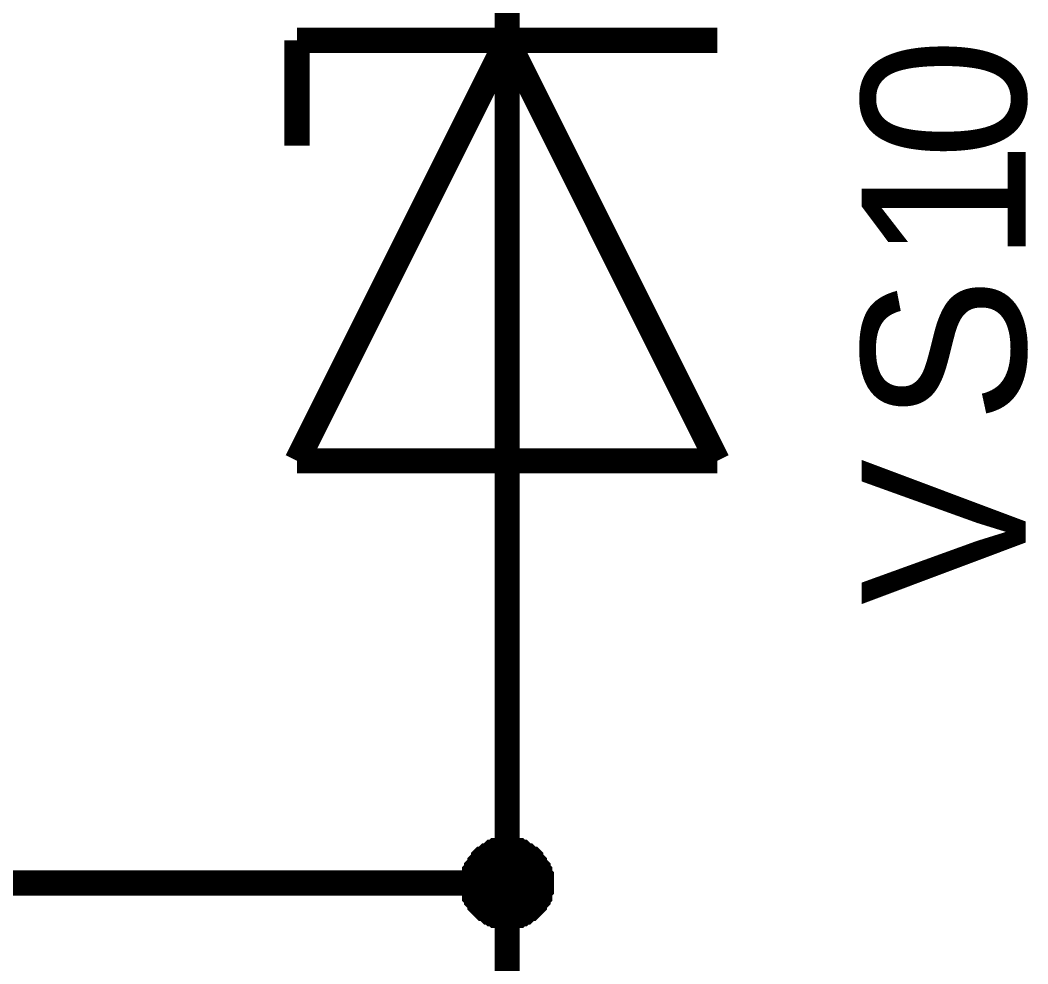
# Model space of a CAD drawing. Header units: millimetres. Extents: x 0 to 20.9, y 0 to 9.5.
# Drawn here: x 17.1717 to 17.6443, y 3.8683 to 4.3109 of the extents above; entities that cross this region are included whole.
import ezdxf

# ---------------------------------------------------------------- set-up
doc = ezdxf.new("R2010")
doc.units = ezdxf.units.MM
doc.header["$MEASUREMENT"] = 0
doc.layers.add('Sheet', color=255, linetype='Continuous')

msp = doc.modelspace()

# ---------------------------------------------------------------- linework, layer by layer
at = {"layer": 'Sheet'}
for points, const_width in [([(17.40015, 4.3014), (17.40015, 4.39997)], 0.0118), ([(17.49872, 4.3014), (17.30157, 4.3014)], 0.0118), ([(17.30157, 4.10425), (17.40015, 4.3014)], 0.0118), ([(17.30157, 4.3014), (17.30157, 4.25211)], 0.0118), ([(17.40015, 4.10425), (17.40015, 4.3014)], 0.0118), ([(17.40015, 4.3014), (17.49872, 4.10425)], 0.0118), ([(17.49872, 4.10425), (17.30157, 4.10425)], 0.0118), ([(17.40015, 4.10425), (17.40015, 4.00567)], 0.0118), ([(17.40015, 3.90626), (17.40015, 4.00567)], 0.0118), ([(17.3801, 3.90626), (17.3801, 3.9071), (17.3801, 3.90793), (17.3801, 3.9096), (17.3801, 3.91044), (17.38093, 3.91127), (17.38093, 3.91211), (17.38093, 3.91294), (17.38177, 3.91378), (17.38177, 3.91461), (17.3826, 3.91545), (17.38344, 3.91629), (17.38344, 3.91712), (17.38427, 3.91796), (17.38511, 3.91879), (17.38511, 3.91963), (17.38595, 3.92046), (17.38678, 3.9213), (17.38762, 3.9213), (17.38845, 3.92213), (17.38929, 3.92297), (17.39012, 3.92297), (17.39096, 3.9238), (17.39179, 3.92464), (17.39263, 3.92464), (17.39346, 3.92547), (17.3943, 3.92547), (17.39513, 3.92547), (17.39597, 3.92631), (17.39681, 3.92631), (17.39848, 3.92631), (17.39931, 3.92631), (17.40015, 3.92631)], 0.0039), ([(17.3801, 3.90626), (17.3801, 3.9071), (17.3801, 3.90793), (17.3801, 3.9096), (17.3801, 3.91044), (17.38093, 3.91127), (17.38093, 3.91211), (17.38093, 3.91294), (17.38177, 3.91378), (17.38177, 3.91461), (17.3826, 3.91545), (17.38344, 3.91629), (17.38344, 3.91712), (17.38427, 3.91796), (17.38511, 3.91879), (17.38511, 3.91963), (17.38595, 3.92046), (17.38678, 3.9213), (17.38762, 3.9213), (17.38845, 3.92213), (17.38929, 3.92297), (17.39012, 3.92297), (17.39096, 3.9238), (17.39179, 3.92464), (17.39263, 3.92464), (17.39346, 3.92547), (17.3943, 3.92547), (17.39513, 3.92547), (17.39597, 3.92631), (17.39681, 3.92631), (17.39848, 3.92631), (17.39931, 3.92631), (17.40015, 3.92631)], 0.0039), ([(17.3801, 3.90626), (17.3801, 3.9071), (17.3801, 3.90793), (17.3801, 3.9096), (17.3801, 3.91044), (17.38093, 3.91127), (17.38093, 3.91211), (17.38093, 3.91294), (17.38177, 3.91378), (17.38177, 3.91461), (17.3826, 3.91545), (17.38344, 3.91629), (17.38344, 3.91712), (17.38427, 3.91796), (17.38511, 3.91879), (17.38511, 3.91963), (17.38595, 3.92046), (17.38678, 3.9213), (17.38762, 3.9213), (17.38845, 3.92213), (17.38929, 3.92297), (17.39012, 3.92297), (17.39096, 3.9238), (17.39179, 3.92464), (17.39263, 3.92464), (17.39346, 3.92547), (17.3943, 3.92547), (17.39513, 3.92547), (17.39597, 3.92631), (17.39681, 3.92631), (17.39848, 3.92631), (17.39931, 3.92631), (17.40015, 3.92631)], 0.0039), ([(17.3801, 3.90626), (17.3801, 3.9071), (17.3801, 3.90793), (17.3801, 3.9096), (17.3801, 3.91044), (17.38093, 3.91127), (17.38093, 3.91211), (17.38093, 3.91294), (17.38177, 3.91378), (17.38177, 3.91461), (17.3826, 3.91545), (17.38344, 3.91629), (17.38344, 3.91712), (17.38427, 3.91796), (17.38511, 3.91879), (17.38511, 3.91963), (17.38595, 3.92046), (17.38678, 3.9213), (17.38762, 3.9213), (17.38845, 3.92213), (17.38929, 3.92297), (17.39012, 3.92297), (17.39096, 3.9238), (17.39179, 3.92464), (17.39263, 3.92464), (17.39346, 3.92547), (17.3943, 3.92547), (17.39513, 3.92547), (17.39597, 3.92631), (17.39681, 3.92631), (17.39848, 3.92631), (17.39931, 3.92631), (17.40015, 3.92631)], 0.0039), ([(17.3801, 3.90626), (17.3801, 3.9071), (17.3801, 3.90793), (17.3801, 3.9096), (17.3801, 3.91044), (17.38093, 3.91127), (17.38093, 3.91211), (17.38093, 3.91294), (17.38177, 3.91378), (17.38177, 3.91461), (17.3826, 3.91545), (17.38344, 3.91629), (17.38344, 3.91712), (17.38427, 3.91796), (17.38511, 3.91879), (17.38511, 3.91963), (17.38595, 3.92046), (17.38678, 3.9213), (17.38762, 3.9213), (17.38845, 3.92213), (17.38929, 3.92297), (17.39012, 3.92297), (17.39096, 3.9238), (17.39179, 3.92464), (17.39263, 3.92464), (17.39346, 3.92547), (17.3943, 3.92547), (17.39513, 3.92547), (17.39597, 3.92631), (17.39681, 3.92631), (17.39848, 3.92631), (17.39931, 3.92631), (17.40015, 3.92631)], 0.0039), ([(17.3801, 3.90626), (17.3801, 3.9071), (17.3801, 3.90793), (17.3801, 3.9096), (17.3801, 3.91044), (17.38093, 3.91127), (17.38093, 3.91211), (17.38093, 3.91294), (17.38177, 3.91378), (17.38177, 3.91461), (17.3826, 3.91545), (17.38344, 3.91629), (17.38344, 3.91712), (17.38427, 3.91796), (17.38511, 3.91879), (17.38511, 3.91963), (17.38595, 3.92046), (17.38678, 3.9213), (17.38762, 3.9213), (17.38845, 3.92213), (17.38929, 3.92297), (17.39012, 3.92297), (17.39096, 3.9238), (17.39179, 3.92464), (17.39263, 3.92464), (17.39346, 3.92547), (17.3943, 3.92547), (17.39513, 3.92547), (17.39597, 3.92631), (17.39681, 3.92631), (17.39848, 3.92631), (17.39931, 3.92631), (17.40015, 3.92631)], 0.0039), ([(17.3801, 3.90626), (17.3801, 3.9071), (17.3801, 3.90793), (17.3801, 3.9096), (17.3801, 3.91044), (17.38093, 3.91127), (17.38093, 3.91211), (17.38093, 3.91294), (17.38177, 3.91378), (17.38177, 3.91461), (17.3826, 3.91545), (17.38344, 3.91629), (17.38344, 3.91712), (17.38427, 3.91796), (17.38511, 3.91879), (17.38511, 3.91963), (17.38595, 3.92046), (17.38678, 3.9213), (17.38762, 3.9213), (17.38845, 3.92213), (17.38929, 3.92297), (17.39012, 3.92297), (17.39096, 3.9238), (17.39179, 3.92464), (17.39263, 3.92464), (17.39346, 3.92547), (17.3943, 3.92547), (17.39513, 3.92547), (17.39597, 3.92631), (17.39681, 3.92631), (17.39848, 3.92631), (17.39931, 3.92631), (17.40015, 3.92631)], 0.0039), ([(17.3801, 3.90626), (17.3801, 3.9071), (17.3801, 3.90793), (17.3801, 3.9096), (17.3801, 3.91044), (17.38093, 3.91127), (17.38093, 3.91211), (17.38093, 3.91294), (17.38177, 3.91378), (17.38177, 3.91461), (17.3826, 3.91545), (17.38344, 3.91629), (17.38344, 3.91712), (17.38427, 3.91796), (17.38511, 3.91879), (17.38511, 3.91963), (17.38595, 3.92046), (17.38678, 3.9213), (17.38762, 3.9213), (17.38845, 3.92213), (17.38929, 3.92297), (17.39012, 3.92297), (17.39096, 3.9238), (17.39179, 3.92464), (17.39263, 3.92464), (17.39346, 3.92547), (17.3943, 3.92547), (17.39513, 3.92547), (17.39597, 3.92631), (17.39681, 3.92631), (17.39848, 3.92631), (17.39931, 3.92631), (17.40015, 3.92631)], 0.0039), ([(17.40015, 3.92631), (17.40015, 3.92631)], 0.0039), ([(17.40015, 3.92631), (17.40098, 3.92631), (17.40182, 3.92631), (17.40349, 3.92631), (17.40432, 3.92631), (17.40516, 3.92547), (17.40599, 3.92547), (17.40683, 3.92547), (17.40767, 3.92464), (17.4085, 3.92464), (17.40934, 3.9238), (17.41017, 3.92297), (17.41101, 3.92297), (17.41184, 3.92213), (17.41268, 3.9213), (17.41351, 3.9213), (17.41435, 3.92046), (17.41518, 3.91963), (17.41518, 3.91879), (17.41602, 3.91796), (17.41685, 3.91712), (17.41685, 3.91629), (17.41769, 3.91545), (17.41853, 3.91461), (17.41853, 3.91378), (17.41936, 3.91294), (17.41936, 3.91211), (17.41936, 3.91127), (17.4202, 3.91044), (17.4202, 3.9096), (17.4202, 3.90793), (17.4202, 3.9071), (17.4202, 3.90626)], 0.0039), ([(17.40015, 3.92631), (17.40015, 3.92631)], 0.0039), ([(17.40015, 3.92631), (17.40098, 3.92631), (17.40182, 3.92631), (17.40349, 3.92631), (17.40432, 3.92631), (17.40516, 3.92547), (17.40599, 3.92547), (17.40683, 3.92547), (17.40767, 3.92464), (17.4085, 3.92464), (17.40934, 3.9238), (17.41017, 3.92297), (17.41101, 3.92297), (17.41184, 3.92213), (17.41268, 3.9213), (17.41351, 3.9213), (17.41435, 3.92046), (17.41518, 3.91963), (17.41518, 3.91879), (17.41602, 3.91796), (17.41685, 3.91712), (17.41685, 3.91629), (17.41769, 3.91545), (17.41853, 3.91461), (17.41853, 3.91378), (17.41936, 3.91294), (17.41936, 3.91211), (17.41936, 3.91127), (17.4202, 3.91044), (17.4202, 3.9096), (17.4202, 3.90793), (17.4202, 3.9071), (17.4202, 3.90626)], 0.0039), ([(17.40015, 3.92631), (17.40015, 3.92631)], 0.0039), ([(17.40015, 3.92631), (17.40098, 3.92631), (17.40182, 3.92631), (17.40349, 3.92631), (17.40432, 3.92631), (17.40516, 3.92547), (17.40599, 3.92547), (17.40683, 3.92547), (17.40767, 3.92464), (17.4085, 3.92464), (17.40934, 3.9238), (17.41017, 3.92297), (17.41101, 3.92297), (17.41184, 3.92213), (17.41268, 3.9213), (17.41351, 3.9213), (17.41435, 3.92046), (17.41518, 3.91963), (17.41518, 3.91879), (17.41602, 3.91796), (17.41685, 3.91712), (17.41685, 3.91629), (17.41769, 3.91545), (17.41853, 3.91461), (17.41853, 3.91378), (17.41936, 3.91294), (17.41936, 3.91211), (17.41936, 3.91127), (17.4202, 3.91044), (17.4202, 3.9096), (17.4202, 3.90793), (17.4202, 3.9071), (17.4202, 3.90626)], 0.0039), ([(17.40015, 3.92631), (17.40015, 3.92631)], 0.0039), ([(17.40015, 3.92631), (17.40098, 3.92631), (17.40182, 3.92631), (17.40349, 3.92631), (17.40432, 3.92631), (17.40516, 3.92547), (17.40599, 3.92547), (17.40683, 3.92547), (17.40767, 3.92464), (17.4085, 3.92464), (17.40934, 3.9238), (17.41017, 3.92297), (17.41101, 3.92297), (17.41184, 3.92213), (17.41268, 3.9213), (17.41351, 3.9213), (17.41435, 3.92046), (17.41518, 3.91963), (17.41518, 3.91879), (17.41602, 3.91796), (17.41685, 3.91712), (17.41685, 3.91629), (17.41769, 3.91545), (17.41853, 3.91461), (17.41853, 3.91378), (17.41936, 3.91294), (17.41936, 3.91211), (17.41936, 3.91127), (17.4202, 3.91044), (17.4202, 3.9096), (17.4202, 3.90793), (17.4202, 3.9071), (17.4202, 3.90626)], 0.0039), ([(17.40015, 3.92631), (17.40015, 3.92631)], 0.0039), ([(17.40015, 3.92631), (17.40098, 3.92631), (17.40182, 3.92631), (17.40349, 3.92631), (17.40432, 3.92631), (17.40516, 3.92547), (17.40599, 3.92547), (17.40683, 3.92547), (17.40767, 3.92464), (17.4085, 3.92464), (17.40934, 3.9238), (17.41017, 3.92297), (17.41101, 3.92297), (17.41184, 3.92213), (17.41268, 3.9213), (17.41351, 3.9213), (17.41435, 3.92046), (17.41518, 3.91963), (17.41518, 3.91879), (17.41602, 3.91796), (17.41685, 3.91712), (17.41685, 3.91629), (17.41769, 3.91545), (17.41853, 3.91461), (17.41853, 3.91378), (17.41936, 3.91294), (17.41936, 3.91211), (17.41936, 3.91127), (17.4202, 3.91044), (17.4202, 3.9096), (17.4202, 3.90793), (17.4202, 3.9071), (17.4202, 3.90626)], 0.0039), ([(17.40015, 3.92631), (17.40015, 3.92631)], 0.0039), ([(17.40015, 3.92631), (17.40098, 3.92631), (17.40182, 3.92631), (17.40349, 3.92631), (17.40432, 3.92631), (17.40516, 3.92547), (17.40599, 3.92547), (17.40683, 3.92547), (17.40767, 3.92464), (17.4085, 3.92464), (17.40934, 3.9238), (17.41017, 3.92297), (17.41101, 3.92297), (17.41184, 3.92213), (17.41268, 3.9213), (17.41351, 3.9213), (17.41435, 3.92046), (17.41518, 3.91963), (17.41518, 3.91879), (17.41602, 3.91796), (17.41685, 3.91712), (17.41685, 3.91629), (17.41769, 3.91545), (17.41853, 3.91461), (17.41853, 3.91378), (17.41936, 3.91294), (17.41936, 3.91211), (17.41936, 3.91127), (17.4202, 3.91044), (17.4202, 3.9096), (17.4202, 3.90793), (17.4202, 3.9071), (17.4202, 3.90626)], 0.0039), ([(17.40015, 3.92631), (17.40015, 3.92631)], 0.0039), ([(17.40015, 3.92631), (17.40098, 3.92631), (17.40182, 3.92631), (17.40349, 3.92631), (17.40432, 3.92631), (17.40516, 3.92547), (17.40599, 3.92547), (17.40683, 3.92547), (17.40767, 3.92464), (17.4085, 3.92464), (17.40934, 3.9238), (17.41017, 3.92297), (17.41101, 3.92297), (17.41184, 3.92213), (17.41268, 3.9213), (17.41351, 3.9213), (17.41435, 3.92046), (17.41518, 3.91963), (17.41518, 3.91879), (17.41602, 3.91796), (17.41685, 3.91712), (17.41685, 3.91629), (17.41769, 3.91545), (17.41853, 3.91461), (17.41853, 3.91378), (17.41936, 3.91294), (17.41936, 3.91211), (17.41936, 3.91127), (17.4202, 3.91044), (17.4202, 3.9096), (17.4202, 3.90793), (17.4202, 3.9071), (17.4202, 3.90626)], 0.0039), ([(17.40015, 3.92631), (17.40015, 3.92631)], 0.0039), ([(17.40015, 3.92631), (17.40098, 3.92631), (17.40182, 3.92631), (17.40349, 3.92631), (17.40432, 3.92631), (17.40516, 3.92547), (17.40599, 3.92547), (17.40683, 3.92547), (17.40767, 3.92464), (17.4085, 3.92464), (17.40934, 3.9238), (17.41017, 3.92297), (17.41101, 3.92297), (17.41184, 3.92213), (17.41268, 3.9213), (17.41351, 3.9213), (17.41435, 3.92046), (17.41518, 3.91963), (17.41518, 3.91879), (17.41602, 3.91796), (17.41685, 3.91712), (17.41685, 3.91629), (17.41769, 3.91545), (17.41853, 3.91461), (17.41853, 3.91378), (17.41936, 3.91294), (17.41936, 3.91211), (17.41936, 3.91127), (17.4202, 3.91044), (17.4202, 3.9096), (17.4202, 3.90793), (17.4202, 3.9071), (17.4202, 3.90626)], 0.0039), ([(17.40015, 3.79933), (17.40015, 3.90626), (17, 3.90626), (17, 3.79933)], 0.0118), ([(17.40015, 3.88621), (17.39931, 3.88621), (17.39848, 3.88621), (17.39681, 3.88621), (17.39597, 3.88621), (17.39513, 3.88705), (17.3943, 3.88705), (17.39346, 3.88705), (17.39263, 3.88788), (17.39179, 3.88788), (17.39096, 3.88872), (17.39012, 3.88872), (17.38929, 3.88955), (17.38845, 3.89039), (17.38762, 3.89039), (17.38678, 3.89122), (17.38595, 3.89206), (17.38511, 3.89289), (17.38511, 3.89289), (17.38427, 3.89373), (17.38344, 3.89457), (17.38344, 3.8954), (17.3826, 3.89624), (17.38177, 3.89707), (17.38177, 3.89791), (17.38093, 3.89874), (17.38093, 3.90041), (17.38093, 3.90125), (17.3801, 3.90208), (17.3801, 3.90292), (17.3801, 3.90375), (17.3801, 3.90543), (17.3801, 3.90626)], 0.0039), ([(17.3801, 3.90626), (17.3801, 3.90626)], 0.0039), ([(17.40015, 3.88621), (17.39931, 3.88621), (17.39848, 3.88621), (17.39681, 3.88621), (17.39597, 3.88621), (17.39513, 3.88705), (17.3943, 3.88705), (17.39346, 3.88705), (17.39263, 3.88788), (17.39179, 3.88788), (17.39096, 3.88872), (17.39012, 3.88872), (17.38929, 3.88955), (17.38845, 3.89039), (17.38762, 3.89039), (17.38678, 3.89122), (17.38595, 3.89206), (17.38511, 3.89289), (17.38511, 3.89289), (17.38427, 3.89373), (17.38344, 3.89457), (17.38344, 3.8954), (17.3826, 3.89624), (17.38177, 3.89707), (17.38177, 3.89791), (17.38093, 3.89874), (17.38093, 3.90041), (17.38093, 3.90125), (17.3801, 3.90208), (17.3801, 3.90292), (17.3801, 3.90375), (17.3801, 3.90543), (17.3801, 3.90626)], 0.0039), ([(17.3801, 3.90626), (17.3801, 3.90626)], 0.0039), ([(17.40015, 3.88621), (17.39931, 3.88621), (17.39848, 3.88621), (17.39681, 3.88621), (17.39597, 3.88621), (17.39513, 3.88705), (17.3943, 3.88705), (17.39346, 3.88705), (17.39263, 3.88788), (17.39179, 3.88788), (17.39096, 3.88872), (17.39012, 3.88872), (17.38929, 3.88955), (17.38845, 3.89039), (17.38762, 3.89039), (17.38678, 3.89122), (17.38595, 3.89206), (17.38511, 3.89289), (17.38511, 3.89289), (17.38427, 3.89373), (17.38344, 3.89457), (17.38344, 3.8954), (17.3826, 3.89624), (17.38177, 3.89707), (17.38177, 3.89791), (17.38093, 3.89874), (17.38093, 3.90041), (17.38093, 3.90125), (17.3801, 3.90208), (17.3801, 3.90292), (17.3801, 3.90375), (17.3801, 3.90543), (17.3801, 3.90626)], 0.0039), ([(17.3801, 3.90626), (17.3801, 3.90626)], 0.0039), ([(17.40015, 3.88621), (17.39931, 3.88621), (17.39848, 3.88621), (17.39681, 3.88621), (17.39597, 3.88621), (17.39513, 3.88705), (17.3943, 3.88705), (17.39346, 3.88705), (17.39263, 3.88788), (17.39179, 3.88788), (17.39096, 3.88872), (17.39012, 3.88872), (17.38929, 3.88955), (17.38845, 3.89039), (17.38762, 3.89039), (17.38678, 3.89122), (17.38595, 3.89206), (17.38511, 3.89289), (17.38511, 3.89289), (17.38427, 3.89373), (17.38344, 3.89457), (17.38344, 3.8954), (17.3826, 3.89624), (17.38177, 3.89707), (17.38177, 3.89791), (17.38093, 3.89874), (17.38093, 3.90041), (17.38093, 3.90125), (17.3801, 3.90208), (17.3801, 3.90292), (17.3801, 3.90375), (17.3801, 3.90543), (17.3801, 3.90626)], 0.0039), ([(17.3801, 3.90626), (17.3801, 3.90626)], 0.0039), ([(17.40015, 3.88621), (17.39931, 3.88621), (17.39848, 3.88621), (17.39681, 3.88621), (17.39597, 3.88621), (17.39513, 3.88705), (17.3943, 3.88705), (17.39346, 3.88705), (17.39263, 3.88788), (17.39179, 3.88788), (17.39096, 3.88872), (17.39012, 3.88872), (17.38929, 3.88955), (17.38845, 3.89039), (17.38762, 3.89039), (17.38678, 3.89122), (17.38595, 3.89206), (17.38511, 3.89289), (17.38511, 3.89289), (17.38427, 3.89373), (17.38344, 3.89457), (17.38344, 3.8954), (17.3826, 3.89624), (17.38177, 3.89707), (17.38177, 3.89791), (17.38093, 3.89874), (17.38093, 3.90041), (17.38093, 3.90125), (17.3801, 3.90208), (17.3801, 3.90292), (17.3801, 3.90375), (17.3801, 3.90543), (17.3801, 3.90626)], 0.0039), ([(17.3801, 3.90626), (17.3801, 3.90626)], 0.0039), ([(17.40015, 3.88621), (17.39931, 3.88621), (17.39848, 3.88621), (17.39681, 3.88621), (17.39597, 3.88621), (17.39513, 3.88705), (17.3943, 3.88705), (17.39346, 3.88705), (17.39263, 3.88788), (17.39179, 3.88788), (17.39096, 3.88872), (17.39012, 3.88872), (17.38929, 3.88955), (17.38845, 3.89039), (17.38762, 3.89039), (17.38678, 3.89122), (17.38595, 3.89206), (17.38511, 3.89289), (17.38511, 3.89289), (17.38427, 3.89373), (17.38344, 3.89457), (17.38344, 3.8954), (17.3826, 3.89624), (17.38177, 3.89707), (17.38177, 3.89791), (17.38093, 3.89874), (17.38093, 3.90041), (17.38093, 3.90125), (17.3801, 3.90208), (17.3801, 3.90292), (17.3801, 3.90375), (17.3801, 3.90543), (17.3801, 3.90626)], 0.0039), ([(17.3801, 3.90626), (17.3801, 3.90626)], 0.0039), ([(17.40015, 3.88621), (17.39931, 3.88621), (17.39848, 3.88621), (17.39681, 3.88621), (17.39597, 3.88621), (17.39513, 3.88705), (17.3943, 3.88705), (17.39346, 3.88705), (17.39263, 3.88788), (17.39179, 3.88788), (17.39096, 3.88872), (17.39012, 3.88872), (17.38929, 3.88955), (17.38845, 3.89039), (17.38762, 3.89039), (17.38678, 3.89122), (17.38595, 3.89206), (17.38511, 3.89289), (17.38511, 3.89289), (17.38427, 3.89373), (17.38344, 3.89457), (17.38344, 3.8954), (17.3826, 3.89624), (17.38177, 3.89707), (17.38177, 3.89791), (17.38093, 3.89874), (17.38093, 3.90041), (17.38093, 3.90125), (17.3801, 3.90208), (17.3801, 3.90292), (17.3801, 3.90375), (17.3801, 3.90543), (17.3801, 3.90626)], 0.0039), ([(17.3801, 3.90626), (17.3801, 3.90626)], 0.0039), ([(17.40015, 3.88621), (17.39931, 3.88621), (17.39848, 3.88621), (17.39681, 3.88621), (17.39597, 3.88621), (17.39513, 3.88705), (17.3943, 3.88705), (17.39346, 3.88705), (17.39263, 3.88788), (17.39179, 3.88788), (17.39096, 3.88872), (17.39012, 3.88872), (17.38929, 3.88955), (17.38845, 3.89039), (17.38762, 3.89039), (17.38678, 3.89122), (17.38595, 3.89206), (17.38511, 3.89289), (17.38511, 3.89289), (17.38427, 3.89373), (17.38344, 3.89457), (17.38344, 3.8954), (17.3826, 3.89624), (17.38177, 3.89707), (17.38177, 3.89791), (17.38093, 3.89874), (17.38093, 3.90041), (17.38093, 3.90125), (17.3801, 3.90208), (17.3801, 3.90292), (17.3801, 3.90375), (17.3801, 3.90543), (17.3801, 3.90626)], 0.0039), ([(17.3801, 3.90626), (17.3801, 3.90626)], 0.0039), ([(17.4202, 3.90626), (17.4202, 3.90543), (17.4202, 3.90375), (17.4202, 3.90292), (17.4202, 3.90208), (17.41936, 3.90125), (17.41936, 3.90041), (17.41936, 3.89874), (17.41853, 3.89791), (17.41853, 3.89707), (17.41769, 3.89624), (17.41685, 3.8954), (17.41685, 3.89457), (17.41602, 3.89373), (17.41518, 3.89289), (17.41518, 3.89289), (17.41435, 3.89206), (17.41351, 3.89122), (17.41268, 3.89039), (17.41184, 3.89039), (17.41101, 3.88955), (17.41017, 3.88872), (17.40934, 3.88872), (17.4085, 3.88788), (17.40767, 3.88788), (17.40683, 3.88705), (17.40599, 3.88705), (17.40516, 3.88705), (17.40432, 3.88621), (17.40349, 3.88621), (17.40182, 3.88621), (17.40098, 3.88621), (17.40015, 3.88621)], 0.0039), ([(17.4202, 3.90626), (17.4202, 3.90543), (17.4202, 3.90375), (17.4202, 3.90292), (17.4202, 3.90208), (17.41936, 3.90125), (17.41936, 3.90041), (17.41936, 3.89874), (17.41853, 3.89791), (17.41853, 3.89707), (17.41769, 3.89624), (17.41685, 3.8954), (17.41685, 3.89457), (17.41602, 3.89373), (17.41518, 3.89289), (17.41518, 3.89289), (17.41435, 3.89206), (17.41351, 3.89122), (17.41268, 3.89039), (17.41184, 3.89039), (17.41101, 3.88955), (17.41017, 3.88872), (17.40934, 3.88872), (17.4085, 3.88788), (17.40767, 3.88788), (17.40683, 3.88705), (17.40599, 3.88705), (17.40516, 3.88705), (17.40432, 3.88621), (17.40349, 3.88621), (17.40182, 3.88621), (17.40098, 3.88621), (17.40015, 3.88621)], 0.0039), ([(17.4202, 3.90626), (17.4202, 3.90543), (17.4202, 3.90375), (17.4202, 3.90292), (17.4202, 3.90208), (17.41936, 3.90125), (17.41936, 3.90041), (17.41936, 3.89874), (17.41853, 3.89791), (17.41853, 3.89707), (17.41769, 3.89624), (17.41685, 3.8954), (17.41685, 3.89457), (17.41602, 3.89373), (17.41518, 3.89289), (17.41518, 3.89289), (17.41435, 3.89206), (17.41351, 3.89122), (17.41268, 3.89039), (17.41184, 3.89039), (17.41101, 3.88955), (17.41017, 3.88872), (17.40934, 3.88872), (17.4085, 3.88788), (17.40767, 3.88788), (17.40683, 3.88705), (17.40599, 3.88705), (17.40516, 3.88705), (17.40432, 3.88621), (17.40349, 3.88621), (17.40182, 3.88621), (17.40098, 3.88621), (17.40015, 3.88621)], 0.0039), ([(17.4202, 3.90626), (17.4202, 3.90543), (17.4202, 3.90375), (17.4202, 3.90292), (17.4202, 3.90208), (17.41936, 3.90125), (17.41936, 3.90041), (17.41936, 3.89874), (17.41853, 3.89791), (17.41853, 3.89707), (17.41769, 3.89624), (17.41685, 3.8954), (17.41685, 3.89457), (17.41602, 3.89373), (17.41518, 3.89289), (17.41518, 3.89289), (17.41435, 3.89206), (17.41351, 3.89122), (17.41268, 3.89039), (17.41184, 3.89039), (17.41101, 3.88955), (17.41017, 3.88872), (17.40934, 3.88872), (17.4085, 3.88788), (17.40767, 3.88788), (17.40683, 3.88705), (17.40599, 3.88705), (17.40516, 3.88705), (17.40432, 3.88621), (17.40349, 3.88621), (17.40182, 3.88621), (17.40098, 3.88621), (17.40015, 3.88621)], 0.0039), ([(17.4202, 3.90626), (17.4202, 3.90543), (17.4202, 3.90375), (17.4202, 3.90292), (17.4202, 3.90208), (17.41936, 3.90125), (17.41936, 3.90041), (17.41936, 3.89874), (17.41853, 3.89791), (17.41853, 3.89707), (17.41769, 3.89624), (17.41685, 3.8954), (17.41685, 3.89457), (17.41602, 3.89373), (17.41518, 3.89289), (17.41518, 3.89289), (17.41435, 3.89206), (17.41351, 3.89122), (17.41268, 3.89039), (17.41184, 3.89039), (17.41101, 3.88955), (17.41017, 3.88872), (17.40934, 3.88872), (17.4085, 3.88788), (17.40767, 3.88788), (17.40683, 3.88705), (17.40599, 3.88705), (17.40516, 3.88705), (17.40432, 3.88621), (17.40349, 3.88621), (17.40182, 3.88621), (17.40098, 3.88621), (17.40015, 3.88621)], 0.0039), ([(17.4202, 3.90626), (17.4202, 3.90543), (17.4202, 3.90375), (17.4202, 3.90292), (17.4202, 3.90208), (17.41936, 3.90125), (17.41936, 3.90041), (17.41936, 3.89874), (17.41853, 3.89791), (17.41853, 3.89707), (17.41769, 3.89624), (17.41685, 3.8954), (17.41685, 3.89457), (17.41602, 3.89373), (17.41518, 3.89289), (17.41518, 3.89289), (17.41435, 3.89206), (17.41351, 3.89122), (17.41268, 3.89039), (17.41184, 3.89039), (17.41101, 3.88955), (17.41017, 3.88872), (17.40934, 3.88872), (17.4085, 3.88788), (17.40767, 3.88788), (17.40683, 3.88705), (17.40599, 3.88705), (17.40516, 3.88705), (17.40432, 3.88621), (17.40349, 3.88621), (17.40182, 3.88621), (17.40098, 3.88621), (17.40015, 3.88621)], 0.0039), ([(17.4202, 3.90626), (17.4202, 3.90543), (17.4202, 3.90375), (17.4202, 3.90292), (17.4202, 3.90208), (17.41936, 3.90125), (17.41936, 3.90041), (17.41936, 3.89874), (17.41853, 3.89791), (17.41853, 3.89707), (17.41769, 3.89624), (17.41685, 3.8954), (17.41685, 3.89457), (17.41602, 3.89373), (17.41518, 3.89289), (17.41518, 3.89289), (17.41435, 3.89206), (17.41351, 3.89122), (17.41268, 3.89039), (17.41184, 3.89039), (17.41101, 3.88955), (17.41017, 3.88872), (17.40934, 3.88872), (17.4085, 3.88788), (17.40767, 3.88788), (17.40683, 3.88705), (17.40599, 3.88705), (17.40516, 3.88705), (17.40432, 3.88621), (17.40349, 3.88621), (17.40182, 3.88621), (17.40098, 3.88621), (17.40015, 3.88621)], 0.0039), ([(17.4202, 3.90626), (17.4202, 3.90543), (17.4202, 3.90375), (17.4202, 3.90292), (17.4202, 3.90208), (17.41936, 3.90125), (17.41936, 3.90041), (17.41936, 3.89874), (17.41853, 3.89791), (17.41853, 3.89707), (17.41769, 3.89624), (17.41685, 3.8954), (17.41685, 3.89457), (17.41602, 3.89373), (17.41518, 3.89289), (17.41518, 3.89289), (17.41435, 3.89206), (17.41351, 3.89122), (17.41268, 3.89039), (17.41184, 3.89039), (17.41101, 3.88955), (17.41017, 3.88872), (17.40934, 3.88872), (17.4085, 3.88788), (17.40767, 3.88788), (17.40683, 3.88705), (17.40599, 3.88705), (17.40516, 3.88705), (17.40432, 3.88621), (17.40349, 3.88621), (17.40182, 3.88621), (17.40098, 3.88621), (17.40015, 3.88621)], 0.0039), ([(17.4202, 3.90626), (17.4202, 3.90626), (17.4202, 3.90626), (17.4202, 3.90626), (17.4202, 3.90626), (17.4202, 3.90626), (17.4202, 3.90626), (17.4202, 3.90626), (17.4202, 3.90626), (17.4202, 3.90626), (17.4202, 3.90626), (17.4202, 3.90626), (17.4202, 3.90626), (17.4202, 3.90626), (17.4202, 3.90626), (17.4202, 3.90626), (17.4202, 3.90626), (17.4202, 3.90626), (17.4202, 3.90626), (17.4202, 3.90626), (17.4202, 3.90626), (17.4202, 3.90626), (17.4202, 3.90626), (17.4202, 3.90626), (17.4202, 3.90626), (17.4202, 3.90626), (17.4202, 3.90626), (17.4202, 3.90626), (17.4202, 3.90626), (17.4202, 3.90626), (17.4202, 3.90626), (17.4202, 3.90626), (17.4202, 3.90626)], 0.0039), ([(17.4202, 3.90626), (17.4202, 3.90626)], 0.0039), ([(17.4202, 3.90626), (17.4202, 3.90626), (17.4202, 3.90626), (17.4202, 3.90626), (17.4202, 3.90626), (17.4202, 3.90626), (17.4202, 3.90626), (17.4202, 3.90626), (17.4202, 3.90626), (17.4202, 3.90626), (17.4202, 3.90626), (17.4202, 3.90626), (17.4202, 3.90626), (17.4202, 3.90626), (17.4202, 3.90626), (17.4202, 3.90626), (17.4202, 3.90626), (17.4202, 3.90626), (17.4202, 3.90626), (17.4202, 3.90626), (17.4202, 3.90626), (17.4202, 3.90626), (17.4202, 3.90626), (17.4202, 3.90626), (17.4202, 3.90626), (17.4202, 3.90626), (17.4202, 3.90626), (17.4202, 3.90626), (17.4202, 3.90626), (17.4202, 3.90626), (17.4202, 3.90626), (17.4202, 3.90626), (17.4202, 3.90626)], 0.0039), ([(17.4202, 3.90626), (17.4202, 3.90626)], 0.0039), ([(17.4202, 3.90626), (17.4202, 3.90626), (17.4202, 3.90626), (17.4202, 3.90626), (17.4202, 3.90626), (17.4202, 3.90626), (17.4202, 3.90626), (17.4202, 3.90626), (17.4202, 3.90626), (17.4202, 3.90626), (17.4202, 3.90626), (17.4202, 3.90626), (17.4202, 3.90626), (17.4202, 3.90626), (17.4202, 3.90626), (17.4202, 3.90626), (17.4202, 3.90626), (17.4202, 3.90626), (17.4202, 3.90626), (17.4202, 3.90626), (17.4202, 3.90626), (17.4202, 3.90626), (17.4202, 3.90626), (17.4202, 3.90626), (17.4202, 3.90626), (17.4202, 3.90626), (17.4202, 3.90626), (17.4202, 3.90626), (17.4202, 3.90626), (17.4202, 3.90626), (17.4202, 3.90626), (17.4202, 3.90626), (17.4202, 3.90626)], 0.0039), ([(17.4202, 3.90626), (17.4202, 3.90626)], 0.0039), ([(17.4202, 3.90626), (17.4202, 3.90626), (17.4202, 3.90626), (17.4202, 3.90626), (17.4202, 3.90626), (17.4202, 3.90626), (17.4202, 3.90626), (17.4202, 3.90626), (17.4202, 3.90626), (17.4202, 3.90626), (17.4202, 3.90626), (17.4202, 3.90626), (17.4202, 3.90626), (17.4202, 3.90626), (17.4202, 3.90626), (17.4202, 3.90626), (17.4202, 3.90626), (17.4202, 3.90626), (17.4202, 3.90626), (17.4202, 3.90626), (17.4202, 3.90626), (17.4202, 3.90626), (17.4202, 3.90626), (17.4202, 3.90626), (17.4202, 3.90626), (17.4202, 3.90626), (17.4202, 3.90626), (17.4202, 3.90626), (17.4202, 3.90626), (17.4202, 3.90626), (17.4202, 3.90626), (17.4202, 3.90626), (17.4202, 3.90626)], 0.0039), ([(17.4202, 3.90626), (17.4202, 3.90626)], 0.0039), ([(17.4202, 3.90626), (17.4202, 3.90626), (17.4202, 3.90626), (17.4202, 3.90626), (17.4202, 3.90626), (17.4202, 3.90626), (17.4202, 3.90626), (17.4202, 3.90626), (17.4202, 3.90626), (17.4202, 3.90626), (17.4202, 3.90626), (17.4202, 3.90626), (17.4202, 3.90626), (17.4202, 3.90626), (17.4202, 3.90626), (17.4202, 3.90626), (17.4202, 3.90626), (17.4202, 3.90626), (17.4202, 3.90626), (17.4202, 3.90626), (17.4202, 3.90626), (17.4202, 3.90626), (17.4202, 3.90626), (17.4202, 3.90626), (17.4202, 3.90626), (17.4202, 3.90626), (17.4202, 3.90626), (17.4202, 3.90626), (17.4202, 3.90626), (17.4202, 3.90626), (17.4202, 3.90626), (17.4202, 3.90626), (17.4202, 3.90626)], 0.0039), ([(17.4202, 3.90626), (17.4202, 3.90626)], 0.0039), ([(17.4202, 3.90626), (17.4202, 3.90626), (17.4202, 3.90626), (17.4202, 3.90626), (17.4202, 3.90626), (17.4202, 3.90626), (17.4202, 3.90626), (17.4202, 3.90626), (17.4202, 3.90626), (17.4202, 3.90626), (17.4202, 3.90626), (17.4202, 3.90626), (17.4202, 3.90626), (17.4202, 3.90626), (17.4202, 3.90626), (17.4202, 3.90626), (17.4202, 3.90626), (17.4202, 3.90626), (17.4202, 3.90626), (17.4202, 3.90626), (17.4202, 3.90626), (17.4202, 3.90626), (17.4202, 3.90626), (17.4202, 3.90626), (17.4202, 3.90626), (17.4202, 3.90626), (17.4202, 3.90626), (17.4202, 3.90626), (17.4202, 3.90626), (17.4202, 3.90626), (17.4202, 3.90626), (17.4202, 3.90626), (17.4202, 3.90626)], 0.0039), ([(17.4202, 3.90626), (17.4202, 3.90626)], 0.0039), ([(17.4202, 3.90626), (17.4202, 3.90626), (17.4202, 3.90626), (17.4202, 3.90626), (17.4202, 3.90626), (17.4202, 3.90626), (17.4202, 3.90626), (17.4202, 3.90626), (17.4202, 3.90626), (17.4202, 3.90626), (17.4202, 3.90626), (17.4202, 3.90626), (17.4202, 3.90626), (17.4202, 3.90626), (17.4202, 3.90626), (17.4202, 3.90626), (17.4202, 3.90626), (17.4202, 3.90626), (17.4202, 3.90626), (17.4202, 3.90626), (17.4202, 3.90626), (17.4202, 3.90626), (17.4202, 3.90626), (17.4202, 3.90626), (17.4202, 3.90626), (17.4202, 3.90626), (17.4202, 3.90626), (17.4202, 3.90626), (17.4202, 3.90626), (17.4202, 3.90626), (17.4202, 3.90626), (17.4202, 3.90626), (17.4202, 3.90626)], 0.0039), ([(17.4202, 3.90626), (17.4202, 3.90626)], 0.0039), ([(17.4202, 3.90626), (17.4202, 3.90626), (17.4202, 3.90626), (17.4202, 3.90626), (17.4202, 3.90626), (17.4202, 3.90626), (17.4202, 3.90626), (17.4202, 3.90626), (17.4202, 3.90626), (17.4202, 3.90626), (17.4202, 3.90626), (17.4202, 3.90626), (17.4202, 3.90626), (17.4202, 3.90626), (17.4202, 3.90626), (17.4202, 3.90626), (17.4202, 3.90626), (17.4202, 3.90626), (17.4202, 3.90626), (17.4202, 3.90626), (17.4202, 3.90626), (17.4202, 3.90626), (17.4202, 3.90626), (17.4202, 3.90626), (17.4202, 3.90626), (17.4202, 3.90626), (17.4202, 3.90626), (17.4202, 3.90626), (17.4202, 3.90626), (17.4202, 3.90626), (17.4202, 3.90626), (17.4202, 3.90626), (17.4202, 3.90626)], 0.0039), ([(17.4202, 3.90626), (17.4202, 3.90626)], 0.0039)]:
    msp.add_lwpolyline(points, dxfattribs=dict(at, const_width=const_width))
at = {"layer": 'Sheet', "const_width": 0.02}
msp.add_lwpolyline([(17.39, 3.9063, 1), (17.41, 3.9063, 1)], format="xyb", close=True, dxfattribs=at)

# ---------------------------------------------------------------- texts
at = {"layer": 'Sheet'}
for s, p in [('0', (17.64324, 4.24543)), ('1', (17.64324, 4.19698)), ('S', (17.64324, 4.12179)), ('V', (17.64324, 4.03658))]:
    msp.add_text(s, height=0.07686, rotation=90, dxfattribs=at).set_placement(p)

doc.saveas('drawing.dxf')
